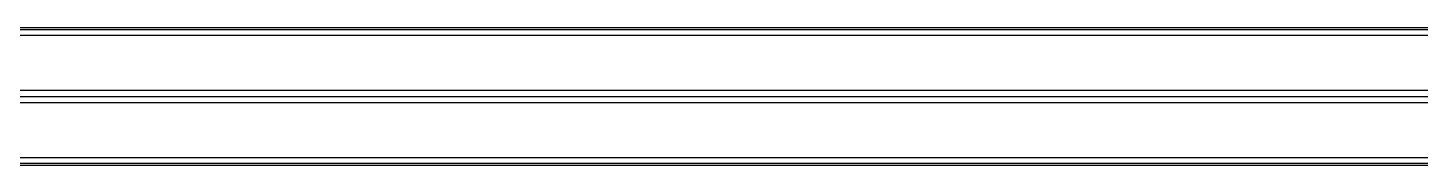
# Model space of a CAD drawing. Extents: x 11992 to 29481, y -6727 to 6811.
# Drawn here: x 14623.7 to 14739.2, y 1115.8 to 1127.1 of the extents above; entities that cross this region are included whole.
import ezdxf

# ---------------------------------------------------------------- set-up
doc = ezdxf.new("R2010")
doc.units = 0
doc.header["$MEASUREMENT"] = 0
doc.layers.get('0').update_dxf_attribs({"color": 8, "linetype": 'CONTINUOUS'})

msp = doc.modelspace()

# ---------------------------------------------------------------- linework, layer by layer
for p, q in [((15683.13, 1127.13, -76.39), (14422.24, 1127.13, -76.39)), ((14422.24, 1127.01, -77.04), (15683.13, 1127.01, -77.04)), ((15683.13, 1126.51, -76.17), (14422.24, 1126.51, -76.17)), ((15685.62, 1127.13, -1413.11), (14424.73, 1127.13, -1413.11)), ((14424.73, 1127.01, -1413.76), (15685.62, 1127.01, -1413.76)), ((15685.62, 1126.51, -1412.89), (14424.73, 1126.51, -1412.89)), ((15683.13, 1121.95, -85.8), (14422.24, 1121.94, -85.8)), ((15685.62, 1121.95, -1422.53), (14424.73, 1121.94, -1422.53)), ((14422.24, 1121.44, -86.24), (15683.13, 1121.45, -86.24)), ((14422.24, 1120.94, -85.8), (15683.13, 1120.95, -85.8)), ((14424.73, 1121.44, -1422.96), (15685.62, 1121.45, -1422.96)), ((14424.73, 1120.94, -1422.53), (15685.62, 1120.95, -1422.53)), ((14422.24, 1116.38, -76.17), (15683.13, 1116.38, -76.17)), ((14424.73, 1116.38, -1412.89), (15685.62, 1116.38, -1412.89)), ((15683.13, 1115.88, -77.04), (14422.24, 1115.88, -77.04)), ((14422.24, 1115.76, -76.39), (15683.13, 1115.76, -76.39)), ((15685.62, 1115.88, -1413.76), (14424.73, 1115.88, -1413.76)), ((14424.73, 1115.76, -1413.11), (15685.62, 1115.76, -1413.11))]:
    msp.add_line(p, q)

doc.saveas('drawing.dxf')
